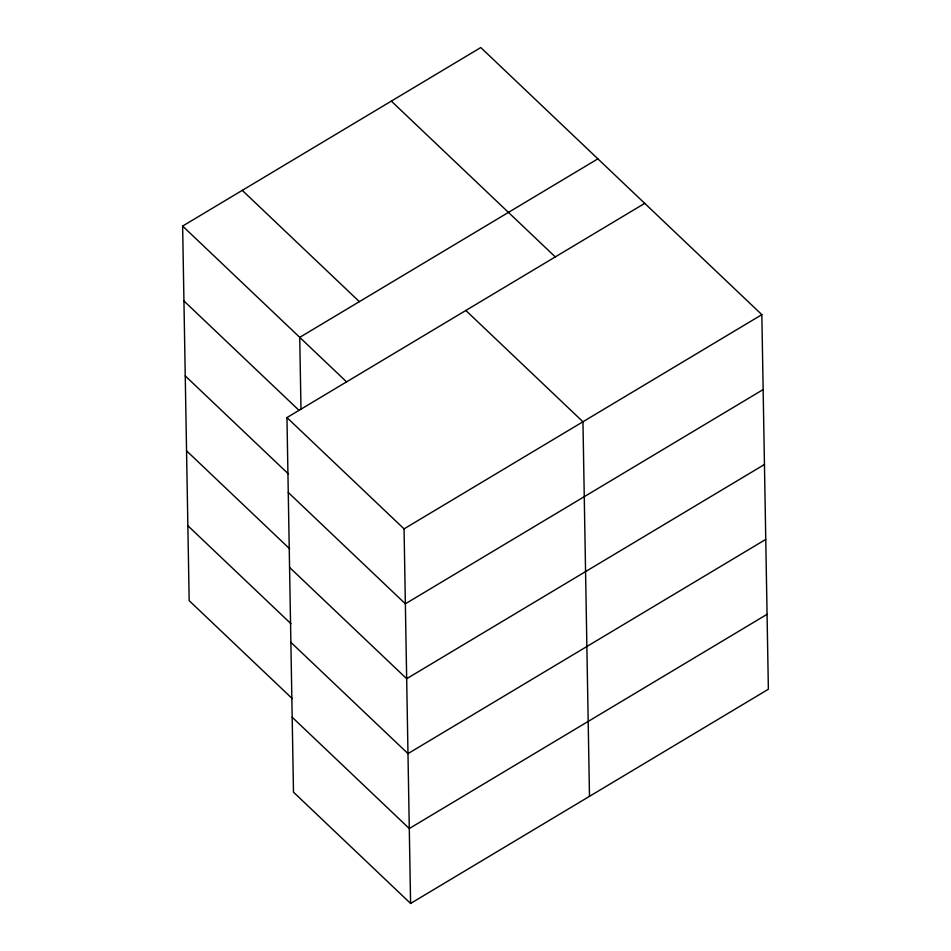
<?xml version="1.0" encoding="UTF-8"?>
<svg xmlns="http://www.w3.org/2000/svg" width="951" height="951" viewBox="0 0 951 951"><rect width="100%" height="100%" fill="white"/><g stroke="black" fill="none" stroke-linecap="round" stroke-linejoin="round"><path stroke-width="1.43" d="M292.302 698.664L189.166 600.64L182.628 226.065L480.778 47.55L761.834 314.662L768.372 689.237L410.594 903.45L293.49 792.159L286.952 417.572L644.73 203.359M597.882 158.841L299.731 337.355L300.991 409.334M410.594 903.45L404.056 528.875L761.834 314.662M763.142 389.577L405.364 603.79L288.26 492.487M764.449 464.492L406.671 678.705L289.568 567.414M765.757 539.407L407.979 753.62L290.875 642.329M767.065 614.322L409.287 828.535L292.183 717.244M391.325 101.103L555.289 256.913M465.835 310.466L582.951 421.769L589.489 796.344M242.255 190.355L359.359 301.657M182.628 226.065L346.58 381.874M183.935 300.98L298.887 410.226M286.952 417.572L404.056 528.875M185.243 375.895L288.379 473.919M186.551 450.81L289.686 548.834M187.858 525.725L290.994 623.749"/></g></svg>
